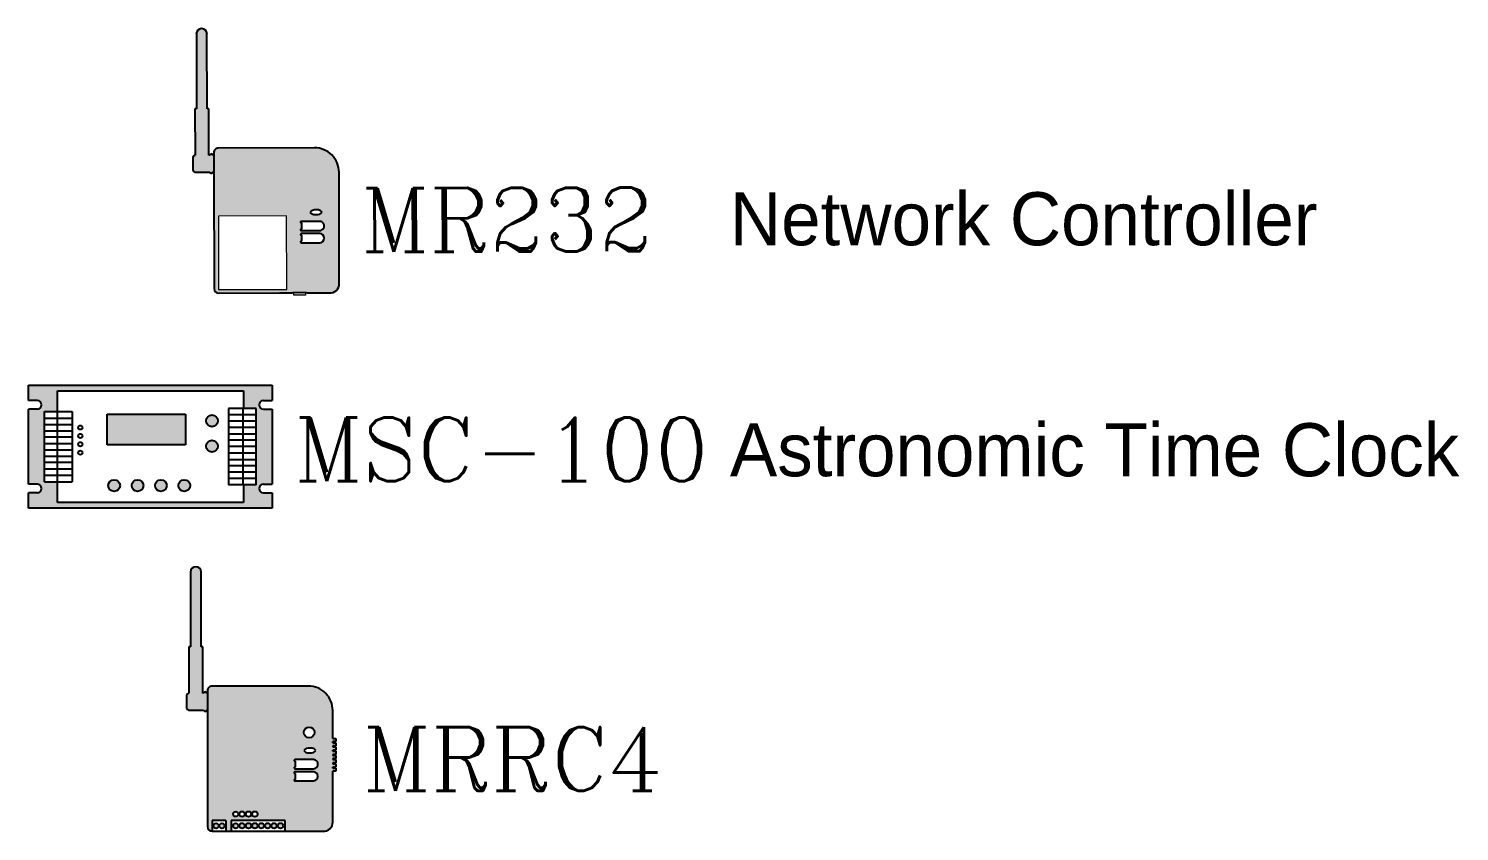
# Paper-space layout 'Miro' of a CAD drawing. Header units: inches. Extents: x 0.5 to 11.4, y -2.9 to 8.1.
# Drawn here: x 6.918 to 9.551, y -1.555 to -0.078 of the extents above; entities that cross this region are included whole.
import ezdxf

# ---------------------------------------------------------------- set-up
doc = ezdxf.new("R2010")
doc.units = ezdxf.units.IN
doc.header["$MEASUREMENT"] = 0
doc.layers.add('WATTSTOPPER', color=160, linetype='Continuous')

# ---------------------------------------------------------------- blocks, each defined once
blk = doc.blocks.new('key_MR232')
at = {"layer": 'WATTSTOPPER'}
h = blk.add_hatch(color=256, dxfattribs=at)
h.paths.add_polyline_path([(0.0586, -0.141), (0.0373, -0.141), (0.0373, -0.1457), (0.0586, -0.1457)])
h.paths.add_polyline_path([(-0.1194, 0.1974), (-0.1222, 0.1974), (-0.1226, 0.335, 1), (-0.1422, 0.335), (-0.1419, 0.1974), (-0.1447, 0.1974), (-0.1445, 0.1116, 0.506548), (-0.1481, 0.1089), (-0.1481, 0.0836, 0.414214), (-0.1452, 0.0808), (-0.1174, 0.0809, 0.852606), (-0.1122, 0.0806), (-0.1101, 0.0806), (-0.1102, 0.1121), (-0.1122, 0.1121, 0.852606), (-0.1175, 0.1118), (-0.1192, 0.1118)])
edge = h.paths.add_edge_path()
edge.add_arc((0.0755, 0.0805), 0.0449, 0.1569, 90.137)
edge.add_line((0.0753, 0.1255), (-0.1019, 0.125))
edge.add_arc((-0.1018, 0.1166), 0.00846, 90.5723, 179.6989)
edge.add_line((-0.1102, 0.1166), (-0.1102, 0.1121))
edge.add_line((-0.1102, 0.1121), (-0.1101, 0.0806))
edge.add_line((-0.1101, 0.0806), (-0.1096, -0.1336))
edge.add_ellipse((-0.1012, -0.1336), major_axis=(0.00785, 0.00316), ratio=0.995592, start_angle=158.2865, end_angle=248.1953)
edge.add_line((-0.1012, -0.142), (0.0348, -0.1417))
edge.add_line((0.0348, -0.1417), (0.0348, -0.141))
edge.add_line((0.0348, -0.141), (0.0612, -0.141))
edge.add_line((0.0612, -0.141), (0.0612, -0.1416))
edge.add_line((0.0612, -0.1416), (0.1026, -0.1415))
edge.add_arc((0.104, -0.1247), 0.0169, 265.5533, 269.9925)
edge.add_line((0.104, -0.1416), (0.104, -0.1416))
edge.add_arc((0.104, -0.1247), 0.0169, 270.137, 360.137)
edge.add_line((0.1209, -0.1246), (0.1204, 0.0806))
h.paths.add_polyline_path([(0.0238, 0.0001), (0.0242, -0.1351), (-0.1013, -0.1354), (-0.1016, -0.0002)], flags=16)
h.paths.add_polyline_path([(0.0497, -0.0114, -0.440707), (0.0511, -0.0099), (0.0848, -0.0099, -1.000788), (0.0848, -0.0267), (0.0511, -0.0268, -0.414214), (0.0497, -0.0254), (0.0497, -0.024), (0.0511, -0.024, -0.00193), (0.0511, -0.024), (0.052, -0.024), (0.052, -0.0128), (0.0497, -0.0128)], flags=16)
h.paths.add_polyline_path([(0.0674, 0.0072), (0.0691, 0.0089), (0.0717, 0.0103), (0.0753, 0.0112), (0.079, 0.0115), (0.0826, 0.0111), (0.0865, 0.0098), (0.0884, 0.0084), (0.0895, 0.0068), (0.0877, 0.005), (0.0852, 0.0036), (0.0816, 0.0027), (0.0779, 0.0025), (0.0742, 0.0028), (0.0704, 0.0042), (0.0685, 0.0055)], flags=16)
h.paths.add_polyline_path([(0.0512, -0.0324), (0.0849, -0.0323, -1), (0.0849, -0.0492), (0.0512, -0.0493, -0.414214), (0.0498, -0.0479), (0.0498, -0.0465), (0.0512, -0.0465, -0.00193), (0.0512, -0.0465), (0.052, -0.0464), (0.052, -0.0352), (0.0498, -0.0352), (0.0498, -0.0338, -0.440707)], flags=16)
for p, q in [((-0.1422, 0.335), (-0.1419, 0.1974)), ((-0.1222, 0.1974), (-0.1226, 0.335)), ((-0.1447, 0.1974), (-0.1445, 0.1117)), ((-0.1419, 0.1974), (-0.1447, 0.1974)), ((-0.1194, 0.1974), (-0.1222, 0.1974)), ((-0.1192, 0.1118), (-0.1194, 0.1974)), ((-0.1481, 0.0836), (-0.1481, 0.1089)), ((-0.1453, 0.1117), (-0.1445, 0.1117)), ((-0.1175, 0.1118), (-0.1192, 0.1118)), ((-0.1102, 0.1121), (-0.1122, 0.1121)), ((-0.1102, 0.1166), (-0.1102, 0.1121)), ((-0.1102, 0.1121), (-0.1101, 0.0806)), ((0.0753, 0.1255), (-0.1019, 0.125)), ((-0.1452, 0.0808), (-0.1174, 0.0809)), ((-0.1101, 0.0806), (-0.1122, 0.0806)), ((-0.1101, 0.0806), (-0.1096, -0.1336)), ((0.1209, -0.1247), (0.1204, 0.0806)), ((0.0691, 0.0089), (0.0674, 0.0072)), ((0.0674, 0.0072), (0.0685, 0.0055)), ((0.0685, 0.0055), (0.0704, 0.0042)), ((0.0717, 0.0103), (0.0691, 0.0089)), ((0.0704, 0.0042), (0.0742, 0.0028)), ((0.0753, 0.0112), (0.0717, 0.0103)), ((0.0742, 0.0028), (0.0779, 0.0025)), ((0.079, 0.0115), (0.0753, 0.0112)), ((0.0779, 0.0025), (0.0816, 0.0027)), ((0.0826, 0.0111), (0.079, 0.0115)), ((0.0816, 0.0027), (0.0852, 0.0036)), ((0.0865, 0.0098), (0.0826, 0.0111)), ((0.0852, 0.0036), (0.0877, 0.005)), ((0.0884, 0.0084), (0.0865, 0.0098)), ((0.0877, 0.005), (0.0889, 0.0063)), ((0.0893, 0.007), (0.0884, 0.0084)), ((0.0889, 0.0063), (0.0893, 0.007)), ((0.0497, -0.0114), (0.0497, -0.0128)), ((0.052, -0.0128), (0.0497, -0.0128)), ((0.0497, -0.024), (0.052, -0.024)), ((0.0497, -0.024), (0.0497, -0.0254)), ((0.0848, -0.0099), (0.0511, -0.0099)), ((0.052, -0.024), (0.052, -0.0128)), ((0.0498, -0.0338), (0.0498, -0.0352)), ((0.052, -0.0352), (0.0498, -0.0352)), ((0.0498, -0.0465), (0.052, -0.0464)), ((0.0498, -0.0465), (0.0498, -0.0479)), ((0.0849, -0.0323), (0.051, -0.0324)), ((0.0511, -0.0268), (0.0848, -0.0267)), ((0.0512, -0.0493), (0.0849, -0.0492)), ((0.052, -0.0464), (0.052, -0.0352)), ((-0.1012, -0.142), (0.0348, -0.1417)), ((0.0116, -0.1417), (0.0348, -0.1417)), ((0.0611, -0.1416), (0.1041, -0.1415)), ((0.0611, -0.1416), (0.104, -0.1416))]:
    blk.add_line(p, q, dxfattribs=at)
at = {"layer": 'WATTSTOPPER', "linetype": 'Continuous', "lineweight": 15}
for p, q in [((0.0238, 0.0001), (-0.1016, -0.0002)), ((0.0242, -0.1351), (0.0238, 0.0001)), ((-0.1016, -0.0002), (-0.1013, -0.1354)), ((-0.1013, -0.1354), (0.0242, -0.1351)), ((0.0348, -0.1417), (0.0348, -0.141)), ((0.0348, -0.141), (0.0612, -0.141)), ((0.0605, -0.141), (0.0355, -0.141)), ((0.0373, -0.1457), (0.0373, -0.141)), ((0.0586, -0.1457), (0.0373, -0.1457)), ((0.0586, -0.141), (0.0586, -0.1457)), ((0.0612, -0.141), (0.0612, -0.1416))]:
    blk.add_line(p, q, dxfattribs=at)
at = {"layer": 'WATTSTOPPER'}
for centre, radius, start, end in [((-0.1324, 0.335), 0.00983, 0.137, 180.137), ((-0.1453, 0.1089), 0.00281, 90.137, 180.137), ((-0.1149, 0.1115), 0.00267, 12.2902, 174.0947), ((-0.1018, 0.1166), 0.00846, 89.7018, 180.5751), ((0.0755, 0.0805), 0.0449, 0.1172, 90.137), ((-0.1453, 0.0836), 0.00281, 180.137, 270.137), ((-0.1148, 0.0812), 0.00267, 186.1794, 347.9839), ((0.051, -0.0113), 0.00135, 87.568, 182.7017), ((0.0511, -0.0254), 0.0014, 180.137, 270.137), ((0.0511, -0.0254), 0.0014, 89.9159, 90.3582), ((0.0848, -0.0183), 0.00842, 270.0467, 90.137), ((0.0511, -0.0338), 0.00135, 87.568, 182.7017), ((0.0512, -0.0479), 0.0014, 180.137, 270.137), ((0.0512, -0.0479), 0.0014, 89.9159, 90.3582), ((0.0849, -0.0408), 0.00842, 270.137, 90.137), ((0.104, -0.1247), 0.0169, 265.5533, 0.137)]:
    blk.add_arc(centre, radius, start, end, dxfattribs=at)
blk.add_ellipse((-0.1012, -0.1336), major_axis=(0.00785, 0.00316), ratio=0.995592, start_param=2.762621, end_param=4.331825, dxfattribs=at)
blk.add_text('Network Controller', height=0.097656, dxfattribs=at).set_placement((0.8399, -0.0539))
at = {"layer": 'WATTSTOPPER', "insert": (0.1609, 0.0511), "char_height": 0.1172, "width": 0.332937, "attachment_point": 1, "rotation": 0.137}
blk.add_mtext('{\\Fcomplex|c0;MR232}', dxfattribs=at)
at = {"layer": 'WATTSTOPPER', "flags": 1}
blk.add_attdef('WATTSTOPPER', (0.2035, -0.1042), '', height=0.0000313, dxfattribs=at)
blk = doc.blocks.new('key_MSC-100')
at = {"layer": 'WATTSTOPPER'}
h = blk.add_hatch(color=256, dxfattribs=at)
h.paths.add_polyline_path([(-0.4481, 0.1129), (-0.4481, 0.0847), (-0.432, 0.0847, -1), (-0.432, 0.0689), (-0.4481, 0.0689), (-0.4481, -0.0689), (-0.432, -0.0689, -1), (-0.432, -0.0847), (-0.4481, -0.0847), (-0.4481, -0.1129), (0, -0.1129), (0, -0.0847), (-0.0161, -0.0847, -1), (-0.0161, -0.0689), (0, -0.0689), (0, 0.0689), (-0.0161, 0.0689, -1), (-0.0161, 0.0847), (0, 0.0847), (0, 0.1129)])
h.paths.add_polyline_path([(-0.3952, 0.1029), (-0.0529, 0.1029), (-0.0529, 0.0703), (-0.029, 0.0703), (-0.029, 0.0234), (-0.029, -0.0234), (-0.029, -0.0703), (-0.0529, -0.0703), (-0.0529, -0.1029), (-0.3952, -0.1029), (-0.3952, -0.0645), (-0.4191, -0.0645), (-0.4191, -0.0293), (-0.4191, 0.0176), (-0.4191, 0.0645), (-0.3952, 0.0645)], flags=16)
h.paths.add_polyline_path([(-0.3037, 0.0598), (-0.1596, 0.0598), (-0.1596, 0.0031), (-0.3037, 0.0031)], flags=0)
h.paths.add_polyline_path([(-0.2798, -0.0716, -1), (-0.3015, -0.0716, -1)], flags=0)
h.paths.add_polyline_path([(-0.2368, -0.0716, -1), (-0.2585, -0.0716, -1)], flags=0)
h.paths.add_polyline_path([(-0.1938, -0.0716, -1), (-0.2154, -0.0716, -1)], flags=0)
h.paths.add_polyline_path([(-0.1507, -0.0716, -1), (-0.1724, -0.0716, -1)], flags=0)
h.paths.add_polyline_path([(-0.0997, 0.0475, -1), (-0.1214, 0.0475, -1)], flags=0)
h.paths.add_polyline_path([(-0.0997, 0.0009, -1), (-0.1214, 0.0009, -1)], flags=0)
for p, q in [((-0.4481, 0.0847), (-0.4481, 0.1129)), ((-0.4481, 0.1129), (0, 0.1129)), ((0, 0.1129), (0, 0.0847)), ((-0.432, 0.0847), (-0.4481, 0.0847)), ((-0.3952, 0.0645), (-0.3952, 0.1029)), ((-0.3952, 0.1029), (-0.0529, 0.1029)), ((-0.0529, 0.1029), (-0.0529, 0.0703)), ((-0.0161, 0.0847), (0, 0.0847)), ((-0.432, 0.0689), (-0.4481, 0.0689)), ((-0.4481, -0.0689), (-0.4481, 0.0689)), ((-0.4191, 0.0176), (-0.4191, 0.0645)), ((-0.4191, 0.0645), (-0.3677, 0.0645)), ((-0.4191, 0.0527), (-0.3677, 0.0527)), ((-0.3952, 0.0176), (-0.3952, 0.0645)), ((-0.3677, 0.0645), (-0.3677, 0.0176)), ((-0.3037, 0.0598), (-0.1596, 0.0598)), ((-0.3037, 0.0031), (-0.3037, 0.0598)), ((-0.1596, 0.0598), (-0.1596, 0.0031)), ((-0.0804, 0.0703), (-0.0804, 0.0234)), ((-0.029, 0.0703), (-0.0804, 0.0703)), ((-0.029, 0.0586), (-0.0804, 0.0586)), ((-0.053, 0.0234), (-0.053, 0.0703)), ((-0.029, 0.0234), (-0.029, 0.0703)), ((-0.0161, 0.0689), (0, 0.0689)), ((0, 0.0689), (0, -0.0689)), ((-0.4191, 0.041), (-0.3677, 0.041)), ((-0.4191, 0.0293), (-0.3677, 0.0293)), ((-0.029, 0.0469), (-0.0804, 0.0469)), ((-0.029, 0.0352), (-0.0804, 0.0352)), ((-0.4191, -0.0293), (-0.4191, 0.0176)), ((-0.3677, 0.0176), (-0.4191, 0.0176)), ((-0.4191, 0.0059), (-0.3677, 0.0059)), ((-0.3952, -0.0293), (-0.3952, 0.0176)), ((-0.3677, 0.0176), (-0.3677, -0.0293)), ((-0.1596, 0.0031), (-0.3037, 0.0031)), ((-0.0804, 0.0234), (-0.029, 0.0234)), ((-0.0804, 0.0234), (-0.0804, -0.0234)), ((-0.029, 0.0117), (-0.0804, 0.0117)), ((-0.029, 0), (-0.0804, 0)), ((-0.053, -0.0234), (-0.053, 0.0234)), ((-0.029, -0.0234), (-0.029, 0.0234)), ((-0.4191, -0.0059), (-0.3677, -0.0059)), ((-0.4191, -0.0176), (-0.3677, -0.0176)), ((-0.029, -0.0117), (-0.0804, -0.0117)), ((-0.0804, -0.0234), (-0.0804, -0.0703)), ((-0.0804, -0.0234), (-0.029, -0.0234)), ((-0.053, -0.0703), (-0.053, -0.0234)), ((-0.029, -0.0703), (-0.029, -0.0234)), ((-0.4191, -0.0645), (-0.4191, -0.0293)), ((-0.3677, -0.0293), (-0.4191, -0.0293)), ((-0.4191, -0.041), (-0.3677, -0.041)), ((-0.3952, -0.0645), (-0.3952, -0.0293)), ((-0.3677, -0.0293), (-0.3677, -0.0645)), ((-0.029, -0.0352), (-0.0804, -0.0352)), ((-0.029, -0.0469), (-0.0804, -0.0469)), ((-0.432, -0.0689), (-0.4481, -0.0689)), ((-0.4191, -0.0527), (-0.3677, -0.0527)), ((-0.4191, -0.0645), (-0.3677, -0.0645)), ((-0.3952, -0.1029), (-0.3952, -0.0645)), ((-0.029, -0.0586), (-0.0804, -0.0586)), ((-0.029, -0.0703), (-0.0804, -0.0703)), ((-0.0529, -0.0703), (-0.0529, -0.1029)), ((-0.0161, -0.0689), (0, -0.0689)), ((-0.432, -0.0847), (-0.4481, -0.0847)), ((-0.4481, -0.1129), (-0.4481, -0.0847)), ((-0.0529, -0.1029), (-0.3952, -0.1029)), ((-0.0161, -0.0847), (0, -0.0847)), ((0, -0.0847), (0, -0.1129)), ((0, -0.1129), (-0.4481, -0.1129))]:
    blk.add_line(p, q, dxfattribs=at)
for centre, radius in [((-0.1106, 0.0475), 0.0108), ((-0.353, 0.0352), 0.00391), ((-0.353, 0.0198), 0.00391), ((-0.353, 0.0044), 0.00391), ((-0.1106, 0.0009), 0.0108), ((-0.353, -0.011), 0.00391), ((-0.2907, -0.0716), 0.0108), ((-0.2476, -0.0716), 0.0108), ((-0.2046, -0.0716), 0.0108), ((-0.1616, -0.0716), 0.0108)]:
    blk.add_circle(centre, radius, dxfattribs=at)
for centre, start, end in [((-0.432, 0.0768), 270, 90), ((-0.0161, 0.0768), 90, 270), ((-0.432, -0.0768), 270, 90), ((-0.0161, -0.0768), 90, 270)]:
    blk.add_arc(centre, 0.0079, start, end, dxfattribs=at)
blk.add_text('Astronomic Time Clock', height=0.097656, dxfattribs=at).set_placement((0.8427, -0.0545))
at = {"layer": 'WATTSTOPPER', "insert": (0.0408, 0.0535), "char_height": 0.1172, "width": 0.332937, "attachment_point": 1}
blk.add_mtext('{\\Fcomplex|c0;MSC-100}', dxfattribs=at)
at = {"layer": 'WATTSTOPPER', "flags": 1}
blk.add_attdef('WATTSTOPPER', (0.0831, -0.1015), '', height=0.0000313, dxfattribs=at)
blk = doc.blocks.new('key_mrrc4')
at = {"layer": 'WATTSTOPPER'}
h = blk.add_hatch(color=256, dxfattribs=at)
h.paths.add_polyline_path([(-0.1263, 0.2094), (-0.1291, 0.2094), (-0.1291, 0.347, 1), (-0.1488, 0.347), (-0.1488, 0.2094), (-0.1516, 0.2094), (-0.1516, 0.1238), (-0.1524, 0.1238, 0.414214), (-0.1552, 0.121), (-0.1552, 0.0957, 0.414214), (-0.1524, 0.0929), (-0.1246, 0.0929, 0.852606), (-0.1194, 0.0926), (-0.1173, 0.0926), (-0.1173, 0.1241), (-0.1194, 0.1241, 0.852606), (-0.1246, 0.1238), (-0.1263, 0.1238)])
h.paths.add_polyline_path([(-0.0972, -0.1201, 1), (-0.1065, -0.1201, 1)], flags=17)
h.paths.add_polyline_path([(-0.0863, -0.1201, 1), (-0.0956, -0.1201, 1)], flags=17)
h.paths.add_polyline_path([(-0.0609, -0.1201, 1), (-0.0702, -0.1201, 1)], flags=17)
h.paths.add_polyline_path([(-0.0587, -0.1201, 1), (-0.0488, -0.1201, 1)], flags=17)
h.paths.add_polyline_path([(-0.0371, -0.1201, 1), (-0.047, -0.1201, 1)], flags=17)
h.paths.add_polyline_path([(-0.0352, -0.1201, 1), (-0.0253, -0.1201, 1)], flags=17)
h.paths.add_polyline_path([(-0.0234, -0.1201, 1), (-0.0135, -0.1201, 1)], flags=17)
h.paths.add_polyline_path([(-0.0018, -0.1201, 1), (-0.0117, -0.1201, 1)], flags=17)
h.paths.add_polyline_path([(0.01, -0.1201, 1), (0.0001, -0.1201, 1)], flags=17)
h.paths.add_polyline_path([(0.0118, -0.1201, 1), (0.0218, -0.1201, 1)], flags=17)
h = blk.add_hatch(color=256, dxfattribs=at)
edge = h.paths.add_edge_path()
edge.add_line((0.119, 0.0407), (0.1132, 0.0407))
edge.add_line((0.1132, 0.0407), (0.1132, 0.0921))
edge.add_arc((0.0682, 0.0921), 0.0449, 0.0198, 90)
edge.add_line((0.0682, 0.137), (-0.109, 0.137))
edge.add_arc((-0.1089, 0.1286), 0.00846, 90.4352, 179.5619)
edge.add_line((-0.1173, 0.1286), (-0.1173, 0.1241))
edge.add_line((-0.1173, 0.1241), (-0.1173, 0.0926))
edge.add_line((-0.1173, 0.0926), (-0.1173, -0.1216))
edge.add_ellipse((-0.1089, -0.1216), major_axis=(0.00786, 0.00314), ratio=0.995592, start_angle=158.2865, end_angle=248.1953)
edge.add_line((-0.1089, -0.13), (-0.1089, -0.1103))
edge.add_line((-0.1089, -0.1103), (-0.084, -0.1103))
edge.add_line((-0.084, -0.1103), (-0.084, -0.13))
edge.add_line((-0.084, -0.13), (-0.0739, -0.13))
edge.add_line((-0.0739, -0.13), (-0.0739, -0.1103))
edge.add_line((-0.0739, -0.1103), (0.0255, -0.1103))
edge.add_line((0.0255, -0.1103), (0.0255, -0.13))
edge.add_line((0.0255, -0.13), (0.0949, -0.13))
edge.add_arc((0.0963, -0.1131), 0.0169, 265.4163, 269.8555)
edge.add_line((0.0962, -0.1301), (0.0963, -0.1301))
edge.add_arc((0.0963, -0.1131), 0.0169, 270, 360)
edge.add_line((0.1132, -0.1131), (0.1132, -0.0198))
edge.add_line((0.1132, -0.0198), (0.119, -0.0198))
edge.add_line((0.119, -0.0198), (0.119, -0.0139))
edge.add_line((0.119, -0.0139), (0.1132, -0.0139))
edge.add_line((0.1132, -0.0139), (0.1132, -0.012))
edge.add_line((0.1132, -0.012), (0.119, -0.012))
edge.add_line((0.119, -0.012), (0.119, -0.0061))
edge.add_line((0.119, -0.0061), (0.1132, -0.0061))
edge.add_line((0.1132, -0.0061), (0.1132, -0.0042))
edge.add_line((0.1132, -0.0042), (0.119, -0.0042))
edge.add_line((0.119, -0.0042), (0.119, 0.0017))
edge.add_line((0.119, 0.0017), (0.1132, 0.0017))
edge.add_line((0.1132, 0.0017), (0.1132, 0.0036))
edge.add_line((0.1132, 0.0036), (0.119, 0.0036))
edge.add_line((0.119, 0.0036), (0.119, 0.0095))
edge.add_line((0.119, 0.0095), (0.1132, 0.0095))
edge.add_line((0.1132, 0.0095), (0.1132, 0.0114))
edge.add_line((0.1132, 0.0114), (0.119, 0.0114))
edge.add_line((0.119, 0.0114), (0.119, 0.0173))
edge.add_line((0.119, 0.0173), (0.1132, 0.0173))
edge.add_line((0.1132, 0.0173), (0.1132, 0.0193))
edge.add_line((0.1132, 0.0193), (0.119, 0.0193))
edge.add_line((0.119, 0.0193), (0.119, 0.0251))
edge.add_line((0.119, 0.0251), (0.1132, 0.0251))
edge.add_line((0.1132, 0.0251), (0.1132, 0.0271))
edge.add_line((0.1132, 0.0271), (0.119, 0.0271))
edge.add_line((0.119, 0.0271), (0.119, 0.0329))
edge.add_line((0.119, 0.0329), (0.1132, 0.0329))
edge.add_line((0.1132, 0.0329), (0.1132, 0.0349))
edge.add_line((0.1132, 0.0349), (0.119, 0.0349))
edge.add_line((0.119, 0.0349), (0.119, 0.0407))
h.paths.add_polyline_path([(0.0437, 0.0017), (0.0774, 0.0017, -1.000788), (0.0774, -0.0152), (0.0437, -0.0152, -0.414214), (0.0423, -0.0138), (0.0423, -0.0124), (0.0437, -0.0124, -0.00193), (0.0437, -0.0124), (0.0445, -0.0124), (0.0445, -0.0011), (0.0423, -0.0011), (0.0423, 0.0003, -0.440707)], flags=16)
h.paths.add_polyline_path([(0.0598, 0.0518, -1), (0.0797, 0.0518, -1)], flags=16)
h.paths.add_polyline_path([(0.06, 0.0187), (0.0618, 0.0205), (0.0643, 0.0219), (0.0679, 0.0228), (0.0716, 0.023), (0.0753, 0.0226), (0.0791, 0.0213), (0.081, 0.0199), (0.082, 0.0185), (0.0816, 0.0178), (0.0803, 0.0165), (0.0778, 0.0151), (0.0742, 0.0142), (0.0705, 0.014), (0.0668, 0.0144), (0.063, 0.0157), (0.0611, 0.0171)], flags=16)
h.paths.add_polyline_path([(0.0437, -0.0208), (0.0774, -0.0208, -1), (0.0774, -0.0376), (0.0437, -0.0376, -0.414214), (0.0423, -0.0362), (0.0423, -0.0348), (0.0437, -0.0348, -0.00193), (0.0437, -0.0348), (0.0445, -0.0348), (0.0445, -0.0236), (0.0423, -0.0236), (0.0423, -0.0222, -0.440707)], flags=16)
h.paths.add_polyline_path([(-0.0253, -0.0986, -1), (-0.0352, -0.0986, -1)], flags=16)
h.paths.add_polyline_path([(-0.0371, -0.0986, -1), (-0.047, -0.0986, -1)], flags=16)
h.paths.add_polyline_path([(-0.0488, -0.0986, -1), (-0.0587, -0.0986, -1)], flags=16)
h.paths.add_polyline_path([(-0.0609, -0.0986, -1), (-0.0702, -0.0986, -1)], flags=16)
for p, q in [((-0.1488, 0.347), (-0.1488, 0.2094)), ((-0.1291, 0.2094), (-0.1291, 0.347)), ((-0.1516, 0.2094), (-0.1516, 0.1238)), ((-0.1488, 0.2094), (-0.1516, 0.2094)), ((-0.1263, 0.2094), (-0.1291, 0.2094)), ((-0.1263, 0.1238), (-0.1263, 0.2094)), ((0.0682, 0.137), (-0.109, 0.137)), ((-0.1552, 0.0957), (-0.1552, 0.121)), ((-0.1524, 0.1238), (-0.1516, 0.1238)), ((-0.1246, 0.1238), (-0.1263, 0.1238)), ((-0.1173, 0.1241), (-0.1194, 0.1241)), ((-0.1173, 0.1286), (-0.1173, 0.1241)), ((-0.1173, 0.1241), (-0.1173, 0.0926)), ((-0.1524, 0.0929), (-0.1246, 0.0929)), ((-0.1173, 0.0926), (-0.1194, 0.0926)), ((-0.1173, 0.0926), (-0.1173, -0.1216)), ((0.1132, 0.0407), (0.1132, 0.0921)), ((0.1132, 0.0407), (0.119, 0.0407)), ((0.119, 0.0349), (0.1132, 0.0349)), ((0.1132, 0.0329), (0.1132, 0.0349)), ((0.1132, 0.0329), (0.119, 0.0329)), ((0.119, 0.0271), (0.1132, 0.0271)), ((0.1132, 0.0271), (0.1132, 0.0251)), ((0.119, 0.0407), (0.119, 0.0349)), ((0.119, 0.0329), (0.119, 0.0271)), ((0.0423, 0.0003), (0.0423, -0.0011)), ((0.0774, 0.0017), (0.0437, 0.0017)), ((0.0618, 0.0205), (0.06, 0.0187)), ((0.06, 0.0187), (0.0611, 0.0171)), ((0.0611, 0.0171), (0.063, 0.0157)), ((0.0643, 0.0219), (0.0618, 0.0205)), ((0.063, 0.0157), (0.0668, 0.0144)), ((0.0679, 0.0228), (0.0643, 0.0219)), ((0.0668, 0.0144), (0.0705, 0.014)), ((0.0716, 0.023), (0.0679, 0.0228)), ((0.0705, 0.014), (0.0742, 0.0142)), ((0.0753, 0.0226), (0.0716, 0.023)), ((0.0742, 0.0142), (0.0778, 0.0151)), ((0.0791, 0.0213), (0.0753, 0.0226)), ((0.0778, 0.0151), (0.0803, 0.0165)), ((0.081, 0.0199), (0.0791, 0.0213)), ((0.0803, 0.0165), (0.0816, 0.0178)), ((0.082, 0.0185), (0.081, 0.0199)), ((0.0816, 0.0178), (0.082, 0.0185)), ((0.1132, 0.0251), (0.119, 0.0251)), ((0.119, 0.0193), (0.1132, 0.0193)), ((0.1132, 0.0173), (0.1132, 0.0193)), ((0.1132, 0.0173), (0.119, 0.0173)), ((0.119, 0.0114), (0.1132, 0.0114)), ((0.1132, 0.0114), (0.1132, 0.0095)), ((0.1132, 0.0095), (0.119, 0.0095)), ((0.119, 0.0036), (0.1132, 0.0036)), ((0.1132, 0.0036), (0.1132, 0.0017)), ((0.1132, 0.0017), (0.119, 0.0017)), ((0.119, 0.0251), (0.119, 0.0193)), ((0.119, 0.0173), (0.119, 0.0114)), ((0.119, 0.0095), (0.119, 0.0036)), ((0.119, 0.0017), (0.119, -0.0042)), ((0.0445, -0.0011), (0.0423, -0.0011)), ((0.0423, -0.0124), (0.0445, -0.0124)), ((0.0423, -0.0124), (0.0423, -0.0138)), ((0.0423, -0.0222), (0.0423, -0.0236)), ((0.0445, -0.0236), (0.0423, -0.0236)), ((0.0774, -0.0208), (0.0436, -0.0208)), ((0.0437, -0.0152), (0.0774, -0.0152)), ((0.0445, -0.0124), (0.0445, -0.0011)), ((0.0445, -0.0348), (0.0445, -0.0236)), ((0.119, -0.0042), (0.1132, -0.0042)), ((0.1132, -0.0042), (0.1132, -0.0061)), ((0.1132, -0.0061), (0.119, -0.0061)), ((0.119, -0.012), (0.1132, -0.012)), ((0.1132, -0.0139), (0.1132, -0.012)), ((0.1132, -0.0139), (0.119, -0.0139)), ((0.1132, -0.1132), (0.1132, -0.0198)), ((0.119, -0.0198), (0.1132, -0.0198)), ((0.119, -0.0061), (0.119, -0.012)), ((0.119, -0.0139), (0.119, -0.0198)), ((0.0423, -0.0348), (0.0445, -0.0348)), ((0.0423, -0.0348), (0.0423, -0.0362)), ((0.0437, -0.0376), (0.0774, -0.0376)), ((-0.084, -0.1103), (-0.1089, -0.1103)), ((-0.1089, -0.1103), (-0.1089, -0.13)), ((-0.1089, -0.13), (0.0038, -0.13)), ((-0.084, -0.1103), (-0.084, -0.13)), ((0.0255, -0.1103), (-0.0739, -0.1103)), ((-0.0739, -0.1103), (-0.0739, -0.13)), ((0.0038, -0.13), (0.0963, -0.13)), ((0.0255, -0.13), (0.0255, -0.1103)), ((0.0534, -0.13), (0.0963, -0.1301))]:
    blk.add_line(p, q, dxfattribs=at)
for centre, radius in [((0.0697, 0.0518), 0.00991), ((-0.0656, -0.0986), 0.00466), ((-0.0538, -0.0986), 0.00495), ((-0.042, -0.0986), 0.00495), ((-0.0303, -0.0986), 0.00495), ((-0.1018, -0.1201), 0.00466), ((-0.091, -0.1201), 0.00466), ((-0.0656, -0.1201), 0.00466), ((-0.0538, -0.1201), 0.00495), ((-0.042, -0.1201), 0.00495), ((-0.0303, -0.1201), 0.00495), ((-0.0185, -0.1201), 0.00495), ((-0.0067, -0.1201), 0.00495), ((0.005, -0.1201), 0.00495), ((0.0168, -0.1201), 0.00495)]:
    blk.add_circle(centre, radius, dxfattribs=at)
for centre, radius, start, end in [((-0.139, 0.347), 0.00983, 0, 180), ((-0.1089, 0.1286), 0.00846, 89.5648, 180.4381), ((0.0682, 0.0921), 0.0449, 359.9802, 90), ((-0.1524, 0.121), 0.00281, 90, 180), ((-0.122, 0.1235), 0.00267, 12.1532, 173.9577), ((-0.1524, 0.0957), 0.00281, 180, 270), ((-0.122, 0.0932), 0.00267, 186.0423, 347.8468), ((0.0436, 0.0003), 0.00134, 87.4309, 182.5647), ((0.0774, -0.0067), 0.00842, 269.9097, 90), ((0.0437, -0.0138), 0.0014, 180, 270), ((0.0436, -0.0221), 0.00134, 87.4309, 182.5647), ((0.0437, -0.0138), 0.0014, 89.7788, 90.2212), ((0.0774, -0.0292), 0.00842, 270, 90), ((0.0437, -0.0362), 0.0014, 180, 270), ((0.0437, -0.0362), 0.0014, 89.7788, 90.2212), ((0.0963, -0.1131), 0.0169, 265.4163, 0)]:
    blk.add_arc(centre, radius, start, end, dxfattribs=at)
blk.add_ellipse((-0.1089, -0.1216), major_axis=(0.00786, 0.00314), ratio=0.995592, start_param=2.762621, end_param=4.331825, dxfattribs=at)
at = {"layer": 'WATTSTOPPER', "insert": (0.1683, 0.0615), "char_height": 0.117188, "width": 0.332904, "attachment_point": 1}
blk.add_mtext('{\\Fcomplex|c0;MRRC4}', dxfattribs=at)
at = {"layer": 'WATTSTOPPER', "flags": 1}
blk.add_attdef('WATTSTOPPER', (0.1736, -0.0992), '', height=0.0000313, dxfattribs=at)

psp = doc.layouts.new('Miro')

# ---------------------------------------------------------------- block references
psp.add_blockref('key_mrrc4', (7.3647, -1.425))
at = {"layer": 'WATTSTOPPER'}
for name, p in [('key_MR232', (7.3689, -0.4228)), ('key_MSC-100', (7.3661, -0.8473))]:
    psp.add_blockref(name, p, dxfattribs=at)

doc.saveas('drawing.dxf')
